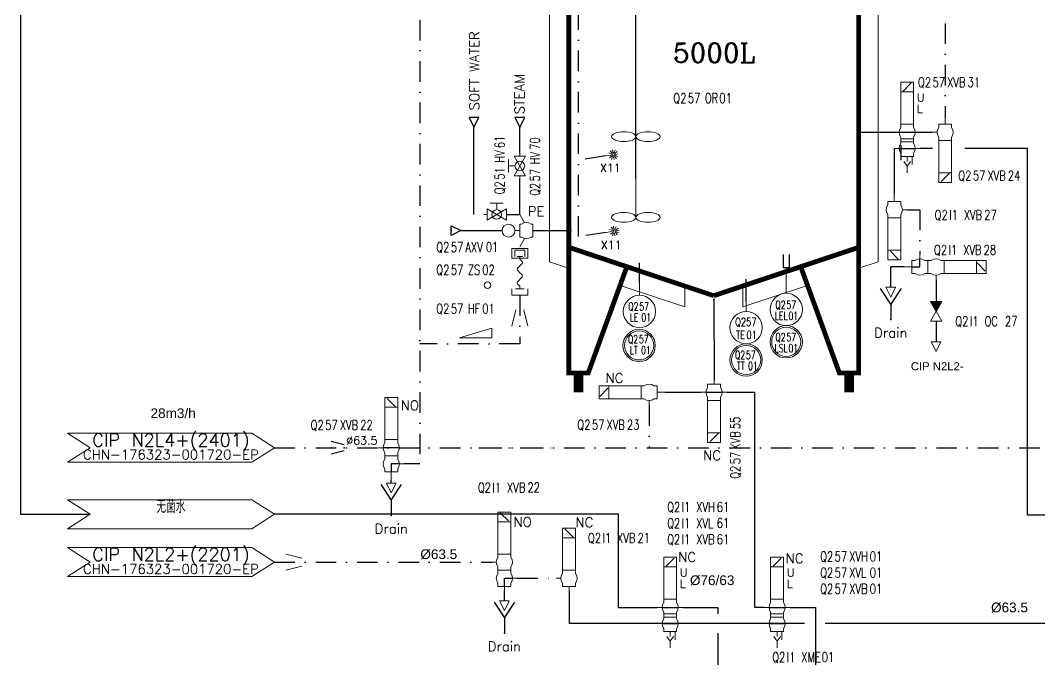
# Model space of a CAD drawing. Header units: inches. Extents: x 14542 to 16164, y 23460 to 24887.
# Drawn here: x 14541.6 to 14856.9, y 23710.7 to 23908.4 of the extents above; entities that cross this region are included whole.
import ezdxf
from ezdxf.enums import TextEntityAlignment as Align

# ---------------------------------------------------------------- set-up
doc = ezdxf.new("R2010")
doc.units = ezdxf.units.IN
doc.header["$MEASUREMENT"] = 0
doc.linetypes.add('ACAD_ISO02W100', pattern=[15, 12, -3])
doc.linetypes.add('DASHDOT2', pattern=[12.7, 6.35, -3.175, 0, -3.175])
for name, color, linetype, lineweight in [('17 Pipe CIP', 4, 'DASHDOT2', 50), ('19 Pipe Process', 30, 'Continuous', 30), ('31 Equipment', 7, 'Continuous', 9), ('33 Instruments Labels', 7, 'Continuous', 9)]:
    doc.layers.add(name, color=color, linetype=linetype, lineweight=lineweight)
for name, color, linetype in [('CUVERIE', 7, 'Continuous'), ('DIAMETRE', 7, 'Continuous'), ('MATERIEL-DIVERS', 7, 'Continuous'), ('POMPES-PROCESS', 7, 'Continuous'), ('Process water', 5, 'Continuous'), ('REPERES', 7, 'Continuous'), ('techn-data', 7, 'Continuous'), ('TEXTE', 7, 'Continuous'), ('TEXTES', 7, 'Continuous'), ('TUYAUTERIE-EAU', 5, 'Continuous'), ('TUYAUTERIE-EGOUT', 32, 'Continuous'), ('TUYAUTERIE-GAZ', 3, 'Continuous'), ('TUYAUTERIE-NEP', 4, 'DASHDOT2'), ('TUYAUTERIE-VAPEUR', 6, 'Continuous'), ('TXT_FR', 7, 'Continuous'), ('VANNES', 7, 'Continuous')]:
    doc.layers.add(name, color=color, linetype=linetype)
doc.layers.get('33 Instruments Labels').off()
doc.layers.get('REPERES').off()
doc.styles.add('ROMANC', font='romanc')
doc.styles.add('ROMANS', font='ROMANS.SHX')
doc.styles.get("Standard").update_dxf_attribs({"font": 'arial.ttf'})
doc.styles.add('USER1', font='TXT.SHX', dxfattribs={"bigfont": 'gbcbig.shx'})

# ---------------------------------------------------------------- blocks, each defined once
blk = doc.blocks.new('APV-SIGN-ARW-DWG-1')
at = {"layer": '31 Equipment'}
for p, q in [((-32, 4.49), (25, 4.49)), ((-32, 4.49), (-25, 0)), ((25, 4.49), (32, 0)), ((-25, 0), (-32, -4.49)), ((32, 0), (25, -4.49)), ((-32, -4.49), (25, -4.49))]:
    blk.add_line(p, q, dxfattribs=at)
at = {"layer": '31 Equipment', "style": 'ROMANS', "width": 0.8}
for tag, p in [('TEXT1', (0, 0.37)), ('TEXT2', (0, -3.63))]:
    blk.add_attdef(tag, text='', height=3, dxfattribs=at).set_placement(p, align=Align.CENTER)
blk = doc.blocks.new('APV-TNK-GEN-11')
at = {"layer": '31 Equipment', "color": 7}
for points, const_width in [([(-14.94, 21.58), (-21.58, 3.32), (-24.9, 3.32), (-24.9, 83), (0, 91.3), (24.9, 83), (24.9, 3.32), (21.58, 3.32), (14.94, 21.58)], 0.83), ([(-24.9, 24.9), (0, 16.6)], 0.83), ([(24.9, 24.9), (0, 16.6)], 0.83), ([(-23.24, 3.32), (-23.24, 0)], 1.66), ([(23.24, 3.32), (23.24, 0)], 1.66)]:
    blk.add_lwpolyline(points, dxfattribs=dict(at, const_width=const_width))
at = {"layer": '31 Equipment', "ltscale": 38}
blk.add_point((0, 16), dxfattribs=at)
blk = doc.blocks.new('APV-TNK-INSULAT-12')
at = {"layer": '31 Equipment', "color": 7}
for p, q in [((-24.95, 67), (-28.22, 67)), ((-28.22, 67), (-28.22, 6.51)), ((24.95, 67), (28.22, 67)), ((28.22, 67), (28.22, 6.51)), ((-28.22, 6.51), (-24.95, 5.42)), ((28.22, 6.51), (24.95, 5.42)), ((-15.74, 2.35), (-4.98, -1.24)), ((-4.98, -1.24), (-4.98, 2.26)), ((15.74, 2.35), (4.98, -1.24)), ((4.98, -1.24), (4.98, 2.26))]:
    blk.add_line(p, q, dxfattribs=at)
at = {"layer": '31 Equipment'}
for p, q in [((-24.95, 5.42), (-24.95, 67)), ((24.95, 5.42), (24.95, 67)), ((-15.74, 2.35), (-14.94, 5.58)), ((-14.94, 5.58), (-4.98, 2.26)), ((14.94, 5.58), (4.98, 2.26)), ((15.74, 2.35), (14.94, 5.58))]:
    blk.add_line(p, q, dxfattribs=at)
at = {"layer": '31 Equipment', "ltscale": 38}
blk.add_point((0, 0), dxfattribs=at)
blk = doc.blocks.new('APV-INS-M-L-LE2')
at = {"layer": '31 Equipment', "color": 7}
blk.add_line((5, 0), (13, 0), dxfattribs=at)
at = {"layer": '31 Equipment', "lineweight": 25}
blk.add_lwpolyline([(17, 1), (13, 1), (13, 0), (13, -1), (17, -1)], dxfattribs=at)
at = {"layer": '31 Equipment', "color": 7}
blk.add_circle((0, 0), 5, dxfattribs=at)
blk = doc.blocks.new('APV-INS-F-L-LS')
at = {"layer": '31 Equipment'}
for radius in [5, 4.5]:
    blk.add_circle((0, 0), radius, dxfattribs=at)
blk = doc.blocks.new('APV-INS-M-L-TE')
at = {"layer": '31 Equipment', "color": 7}
blk.add_line((0, -5), (0, -10), dxfattribs=at)
blk.add_circle((0, 0), 5, dxfattribs=at)
blk = doc.blocks.new('APV-INS-F-L-TT')
at = {"layer": '31 Equipment'}
for radius in [5, 4.5]:
    blk.add_circle((0, 0), radius, dxfattribs=at)
blk = doc.blocks.new('APV-TNK-ACC-AGIT-1')
at = {"layer": '31 Equipment'}
blk.add_line((0, 0), (0, -8), dxfattribs=at)
for centre in [(-2.5, -8), (2.5, -8)]:
    blk.add_ellipse(centre, major_axis=(-2.5, 0), ratio=0.4, dxfattribs=at)
blk = doc.blocks.new('APV-FTG-CONX-QUICK-1')
at = {"layer": '31 Equipment'}
for p, q in [((-0.5, 2.5), (2.5, 2.5)), ((-0.5, -2.5), (-0.5, 2.5)), ((0, 1.5), (2, 1.5)), ((0, 0.83), (0, -0.83)), ((2, 1.5), (2, -1.5)), ((2.5, 2.5), (2.5, -2.5)), ((2.5, -2.5), (-0.5, -2.5)), ((0, -0.83), (0, -0.83)), ((2, -1.5), (0, -1.5))]:
    blk.add_line(p, q, dxfattribs=at)
blk = doc.blocks.new('APV-FTG-CONX-HOSE-1')
at = {"layer": '31 Equipment'}
for p, q in [((-4.17, 0), (-5, 0)), ((4.17, 0), (5, 0))]:
    blk.add_line(p, q, dxfattribs=at)
for points in [[(-4.17, 0), (-3.63, 0.5), (-3.42, 0.71), (-3.13, 0.79), (-2.83, 0.71), (-2.58, 0.5), (-1.54, -0.5), (-1.33, -0.71), (-1.04, -0.79), (-0.75, -0.71), (-0.5, -0.5), (0, 0)], [(0, 0), (0.54, 0.5), (0.75, 0.71), (1.04, 0.79), (1.33, 0.71), (1.58, 0.5), (2.62, -0.5), (2.83, -0.71), (3.12, -0.79), (3.42, -0.71), (3.67, -0.5), (4.17, 0)]]:
    blk.add_lwpolyline(points, dxfattribs=at)
blk = doc.blocks.new('APV-FTG-CONX-SCREWED-1')
at = {"layer": '31 Equipment'}
for p, q in [((0, 2.5), (2, 2.5)), ((0, 1.33), (0, -1.33)), ((2, 2.5), (2, -2.5)), ((0, -1.33), (0, -1.33)), ((2, -2.5), (0, -2.5))]:
    blk.add_line(p, q, dxfattribs=at)
blk = doc.blocks.new('APV-FCE-GEN-REDCON-1')
at = {"layer": '31 Equipment', "color": 7}
for p, q in [((-2.5, 2.5), (2.5, 1.25)), ((2.5, 1.25), (2.5, 1.25)), ((2.5, -1.25), (-2.5, -2.5))]:
    blk.add_line(p, q, dxfattribs=at)
blk = doc.blocks.new('APV-INS-POS-GEN-1')
at = {"layer": '31 Equipment', "color": 5}
blk.add_circle((0, 0), 1, dxfattribs=at)
blk = doc.blocks.new('APV-INS-M-L-LE1')
at = {"layer": '31 Equipment', "color": 7}
blk.add_line((0, -5), (0, -10), dxfattribs=at)
blk.add_circle((0, 0), 5, dxfattribs=at)
blk = doc.blocks.new('APV-VLV-SAMPL-PRD20-2')
at = {"layer": '31 Equipment', "ltscale": 38}
for p, q in [((-2.54, 2.44), (-4, 5)), ((-4, 0), (-5.5, 0)), ((-4, 2), (-3.5, 2)), ((-4, 2), (-4, -2)), ((0, 2), (-0.5, 2)), ((0, 2), (0, -2)), ((0, -2), (0, 2)), ((-4, -2), (-3.5, -2)), ((-2.54, -2.44), (-4, -5)), ((0, -2), (-0.5, -2))]:
    blk.add_line(p, q, dxfattribs=at)
at = {"layer": '31 Equipment'}
blk.add_circle((-7.5, 0), 2, dxfattribs=at)
at = {"layer": '31 Equipment', "ltscale": 38}
for start, end in [(53.1301, 126.8699), (233.1301, 306.8699)]:
    blk.add_arc((-2, 0), 2.5, start, end, dxfattribs=at)
blk = doc.blocks.new('FLE23-A')
at = {"color": 7}
for p, q in [((0, 1.5), (-3, 0)), ((-3, 0), (0, -1.5)), ((0, -1.5), (0, 1.5))]:
    blk.add_line(p, q, dxfattribs=at)
at = {"layer": 'MATERIEL-DIVERS', "color": 7, "extrusion": (-1, 0, 0)}
blk.add_point((-3, 0), dxfattribs=at)
at = {"layer": 'MATERIEL-DIVERS', "color": 2}
for p in [(-3, 0), (0, 0)]:
    blk.add_point(p, dxfattribs=at)
at = {"layer": 'MATERIEL-DIVERS', "color": 7, "extrusion": (1, 0, 0)}
blk.add_point((0, 0), dxfattribs=at)
blk = doc.blocks.new('APV-VLVM-BALL-KHV+MF-1')
at = {"layer": '31 Equipment'}
for p, q in [((-2, 3.5), (2, 3.5)), ((0, 1.5), (0, 3.5)), ((-3, 1.734), (-3, -1.734)), ((-3, -1.734), (3, 1.734)), ((3, -1.734), (-3, 1.734)), ((3, 1.734), (3, -1.734))]:
    blk.add_line(p, q, dxfattribs=at)
at = {"layer": '31 Equipment', "ltscale": 38}
for p, q in [((-3, 0), (-4, 0)), ((3, 0), (4, 0))]:
    blk.add_line(p, q, dxfattribs=at)
at = {"layer": '31 Equipment'}
blk.add_circle((0, 0), 1.5, dxfattribs=at)
blk = doc.blocks.new('APV-VLV-SSEAT-SW41-3')
at = {"layer": '31 Equipment', "ltscale": 38}
for p, q in [((1.25, 15.25), (-1.25, 12.75)), ((-2, 2.5), (-2, 1.5)), ((2, 2.5), (2, 1.5)), ((2.5, 0), (4, 0)), ((-2, -2.5), (-2, -1.5)), ((2, -2.5), (-2, -2.5)), ((-2, -2.5), (2, -2.5)), ((0, -2.5), (0, -5)), ((2, -2.5), (2, -1.5))]:
    blk.add_line(p, q, dxfattribs=at)
for points in [[(-2, 12.5), (2, 12.5), (2, 15.5), (-2, 15.5)], [(-2, 2.5), (2, 2.5), (2, 12.5), (-2, 12.5)]]:
    blk.add_lwpolyline(points, close=True, dxfattribs=at)
for start, end in [(143.1301, 216.8699), (323.1301, 36.8699)]:
    blk.add_arc((0, 0), 2.5, start, end, dxfattribs=at)
blk = doc.blocks.new('EGOUT')
at = {"color": 7}
for p, q in [((-3.2, 9.61), (0, 4.81)), ((0, 4.81), (3.2, 9.61)), ((0, 4.81), (0, 0))]:
    blk.add_line(p, q, dxfattribs=at)
at = {"color": 7, "extrusion": (0, -1, 0)}
blk.add_point((0, 0), dxfattribs=at)
at = {"layer": 'POMPES-PROCESS', "style": 'ROMANS'}
blk.add_attdef('EGOUT', text='', height=3, dxfattribs=at).set_placement((0, -4), align=Align.MIDDLE)
blk = doc.blocks.new('APV-SIGN-ARW-FLOW-1')
at = {"layer": '31 Equipment'}
for p, q in [((-1.5, -1.5), (-1.5, 1.5)), ((-1.5, 1.5), (1.5, 0)), ((1.5, 0), (-1.5, -1.5))]:
    blk.add_line(p, q, dxfattribs=at)
blk = doc.blocks.new('APV-VLV-SSEAT-SW43-41')
at = {"layer": '31 Equipment', "ltscale": 38}
for p, q in [((1.25, 20.25), (-1.25, 17.75)), ((-2, 7.5), (-2, 6.5)), ((2, 7.5), (2, 6.5)), ((-2, 2.5), (-2, 3.5)), ((2, 2.5), (2, 3.5)), ((2.5, 5), (4, 5)), ((-2.5, 0), (-4, 0)), ((-2, 2.5), (2, 2.5)), ((-2, 2.5), (-2, 1.5)), ((2, 2.5), (2, 1.5)), ((-2, -1.5), (-2, -2.5)), ((-2, -2.5), (2, -2.5)), ((0, -2.5), (0, -5)), ((2, -1.5), (2, -2.5))]:
    blk.add_line(p, q, dxfattribs=at)
at = {"layer": '31 Equipment', "lineweight": 30}
for p, q in [((0, 0), (-2.5, 0)), ((0, -2.5), (0, 0))]:
    blk.add_line(p, q, dxfattribs=at)
at = {"layer": '31 Equipment', "ltscale": 38}
for points in [[(-2, 17.5), (2, 17.5), (2, 20.5), (-2, 20.5)], [(-2, 7.5), (2, 7.5), (2, 17.5), (-2, 17.5)]]:
    blk.add_lwpolyline(points, close=True, dxfattribs=at)
for centre, start, end in [((0, 5), 143.1301, 216.8699), ((0, 5), 323.1301, 36.8699), ((0, 0), 143.1301, 216.8699), ((0, 0), 323.1301, 36.8699)]:
    blk.add_arc(centre, 2.5, start, end, dxfattribs=at)
blk = doc.blocks.new('APV-FCE-NRV-GEN-1')
at = {"layer": '31 Equipment'}
h = blk.add_hatch(dxfattribs=at)
h.set_pattern_fill('ANSI31', color=256, scale=0.01, style=0)
h.set_pattern_definition([(45, (0, 0), (-0.02245064, 0.02245064), [])])
h.paths.add_polyline_path([(3, 1.75), (3, -1.75), (0, 0)])
at = {"layer": '31 Equipment', "linetype": 'ACAD_ISO02W100', "ltscale": 38}
for p, q in [((-3, 0), (-5, 0)), ((0, 0), (-3, 1.75)), ((-3, 1.75), (-3, -1.75)), ((0, 0), (-3, -1.75)), ((0, 0), (3, 1.75)), ((0, 0), (3, -1.75)), ((3, 1.75), (3, -1.75)), ((3, 0), (5, 0))]:
    blk.add_line(p, q, dxfattribs=at)
blk = doc.blocks.new('APV-SIGN-FLOW-SLOPE-1')
at = {"layer": '31 Equipment'}
blk.add_lwpolyline([(-5, 2), (5, 2), (5, 5), (-5, 2)], dxfattribs=at)
at = {"layer": '31 Equipment', "style": 'ROMANS'}
blk.add_attdef('%', text='', height=2, rotation=16.6992, dxfattribs=at).set_placement((-0.64, 4.87), align=Align.MIDDLE)
blk = doc.blocks.new('APV-TNK-ACC-SPRAYBALL-1')
at = {"layer": '31 Equipment'}
for p, q in [((0, -3.81), (0, 0)), ((-1.19, -5), (-3.05, -5)), ((-1.03, -4.4), (-2.65, -3.47)), ((-1.03, -5.6), (-2.65, -6.53)), ((-0.6, -3.97), (-1.53, -2.35)), ((-0.6, -6.03), (-1.53, -7.65)), ((0, -6.19), (0, -8.05)), ((0.6, -3.97), (1.53, -2.35)), ((0.6, -6.03), (1.53, -7.65)), ((1.03, -4.4), (2.65, -3.47)), ((1.03, -5.6), (2.65, -6.53)), ((1.19, -5), (3.05, -5))]:
    blk.add_line(p, q, dxfattribs=at)
blk.add_circle((0, -5), 0.738, dxfattribs=at)
blk = doc.blocks.new('APV-VLV-SSEAT-SW42-3')
at = {"layer": '31 Equipment', "ltscale": 38}
for p, q in [((1.25, 15.25), (-1.25, 12.75)), ((-2, 2.5), (-2, 1.5)), ((2, 2.5), (2, 1.5)), ((-2, -2.5), (-2, -1.5)), ((2, -2.5), (-2, -2.5)), ((-2, -2.5), (2, -2.5)), ((0, -2.5), (0, -5)), ((2, -2.5), (2, -1.5))]:
    blk.add_line(p, q, dxfattribs=at)
at = {"layer": '31 Equipment'}
for p, q in [((-4, 0), (-2.5, 0)), ((2.5, 0), (4, 0))]:
    blk.add_line(p, q, dxfattribs=at)
at = {"layer": '31 Equipment', "lineweight": 30}
blk.add_line((2.5, 0), (-2.5, 0), dxfattribs=at)
at = {"layer": '31 Equipment', "ltscale": 38}
for points in [[(-2, 12.5), (2, 12.5), (2, 15.5), (-2, 15.5)], [(-2, 2.5), (2, 2.5), (2, 12.5), (-2, 12.5)]]:
    blk.add_lwpolyline(points, close=True, dxfattribs=at)
for start, end in [(143.1301, 216.8699), (323.1301, 36.8699)]:
    blk.add_arc((0, 0), 2.5, start, end, dxfattribs=at)
blk = doc.blocks.new('CR')
at = {"color": 7}
for p, q in [((-2.5, 2.5), (2.5, 1.25)), ((2.5, 1.25), (2.5, 1.25)), ((2.5, -1.25), (-2.5, -2.5))]:
    blk.add_line(p, q, dxfattribs=at)
at = {"color": 7, "extrusion": (-1, 0, 0)}
blk.add_point((-2.5, 0), dxfattribs=at)
at = {"color": 7, "extrusion": (1, 0, 0)}
blk.add_point((2.5, 0), dxfattribs=at)
blk = doc.blocks.new('APV-VLV-SSEAT-SW44-4')
at = {"layer": '31 Equipment', "ltscale": 38}
for p, q in [((1.25, 20.25), (-1.25, 17.75)), ((-2, 7.5), (-2, 6.5)), ((2, 7.5), (2, 6.5)), ((-4, 5), (-2.5, 5)), ((-2, 2.5), (-2, 3.5)), ((2, 2.5), (2, 3.5)), ((-2.5, 0), (-4, 0)), ((-2, 2.5), (2, 2.5)), ((-2, 2.5), (-2, 1.5)), ((2, 2.5), (2, 1.5)), ((-2, -1.5), (-2, -2.5)), ((-2, -2.5), (2, -2.5)), ((0, -2.5), (0, -5)), ((2, -1.5), (2, -2.5))]:
    blk.add_line(p, q, dxfattribs=at)
at = {"layer": '31 Equipment', "lineweight": 30}
for p, q in [((-2.5, 5), (2.5, 5)), ((-2.5, 0), (0, 0)), ((0, 0), (0, -2.5))]:
    blk.add_line(p, q, dxfattribs=at)
at = {"layer": '31 Equipment'}
blk.add_line((2.5, 5), (4, 5), dxfattribs=at)
at = {"layer": '31 Equipment', "ltscale": 38}
for points in [[(-2, 17.5), (2, 17.5), (2, 20.5), (-2, 20.5)], [(-2, 7.5), (2, 7.5), (2, 17.5), (-2, 17.5)]]:
    blk.add_lwpolyline(points, close=True, dxfattribs=at)
for centre, start, end in [((0, 5), 143.1301, 216.8699), ((0, 5), 323.1301, 36.8699), ((0, 0), 143.1301, 216.8699), ((0, 0), 323.1301, 36.8699)]:
    blk.add_arc(centre, 2.5, start, end, dxfattribs=at)
blk = doc.blocks.new('APV-VLV-DSEAT-DA34-3')
at = {"layer": '31 Equipment', "ltscale": 38}
for p, q in [((1.25, 20.25), (-1.25, 17.75)), ((-2, 7.5), (-2, 6.5)), ((2, 7.5), (2, 6.5)), ((-4, 5), (-2.5, 5)), ((-2, 3), (-2, 3.5)), ((2, 3), (2, 3.5)), ((4, 5), (2.5, 5)), ((-2, 2), (-2, 1.5)), ((2, 2), (2, 1.5)), ((-4, 0), (-2.5, 0)), ((-2, -2.5), (-2, -1.5)), ((-2, -2.5), (2, -2.5)), ((0, -2.5), (0, -4)), ((1.5, -2.5), (1.5, -5)), ((2, -2.5), (2, -1.5)), ((2.5, 0), (4, 0)), ((0, -5.5), (-1, -4)), ((1, -4), (0, -5.5)), ((0, -5.5), (0, -7.5))]:
    blk.add_line(p, q, dxfattribs=at)
at = {"layer": '31 Equipment', "lineweight": 30}
for p, q in [((-2.5, 5), (2.5, 5)), ((-2.5, 0), (2.5, 0))]:
    blk.add_line(p, q, dxfattribs=at)
at = {"layer": '31 Equipment', "ltscale": 38}
for points in [[(-2, 17.5), (2, 17.5), (2, 20.5), (-2, 20.5)], [(-2, 7.5), (2, 7.5), (2, 17.5), (-2, 17.5)], [(-2, 3), (2, 3), (2, 2), (-2, 2)]]:
    blk.add_lwpolyline(points, close=True, dxfattribs=at)
for centre, start, end in [((0, 5), 143.1301, 216.8699), ((0, 5), 323.1301, 36.8699), ((0, 0), 143.1301, 216.8699), ((0, 0), 323.1301, 36.8699)]:
    blk.add_arc(centre, 2.5, start, end, dxfattribs=at)
at = {"layer": '31 Equipment', "style": 'ROMANS', "flags": 8}
for tag, p in [('U', (3, 14.5)), ('L', (3, 11))]:
    blk.add_attdef(tag, p, '', height=2.5, dxfattribs=at)
blk = doc.blocks.new('APV-INS-F-L-LT')
at = {"layer": '31 Equipment'}
for radius in [5, 4.5]:
    blk.add_circle((0, 0), radius, dxfattribs=at)
blk = doc.blocks.new('REPNORM')
at = {"layer": 'TEXTES', "style": 'ROMANS', "width": 0.75}
for tag, p in [('ZONE', (-9.75, -1.25)), ('SOUSZONE', (-5.25, -1.25)), ('ELEMENT', (0, -1.25)), ('NUM', (4.5, -1.25))]:
    blk.add_attdef(tag, p, '', height=3, dxfattribs=at)
blk = doc.blocks.new('REPNORM1')
at = {"layer": 'TEXTES', "style": 'ROMANS', "width": 0.75}
for tag, p in [('ZONE', (-9.75, -1.25)), ('SOUSZONE', (-5.25, -1.25)), ('ELEMENT', (-0.75, -1.25)), ('NUM', (5.59, -1.22))]:
    blk.add_attdef(tag, p, '', height=3, dxfattribs=at)
blk = doc.blocks.new('REPINS2')
at = {"layer": 'TEXTES', "style": 'ROMANS', "width": 0.7}
for tag, p in [('ZONE', (-3.35, 0.8)), ('SOUSZONE', (0.05, 0.8)), ('NUM', (0.7, -2.6))]:
    blk.add_attdef(tag, p, '', height=2.5, dxfattribs=at)
blk.add_attdef('ELEMENT', text='', height=2.5, dxfattribs=at).set_placement((-1.56, -2.59), align=Align.CENTER)
blk = doc.blocks.new('REPINS')
at = {"layer": 'TEXTES', "style": 'ROMANS', "width": 0.75}
for tag, p in [('ZONE', (-3.3, 1)), ('SOUSZONE', (0.1, 1)), ('NUM', (0.2, -3))]:
    blk.add_attdef(tag, p, '', height=2.5, dxfattribs=at)
blk.add_attdef('ELEMENT', text='', height=2.5, dxfattribs=at).set_placement((-0.2, -3), align=Align.RIGHT)

msp = doc.modelspace()

# ---------------------------------------------------------------- linework, layer by layer
at = {"layer": '19 Pipe Process'}
for p, q in [((14800.99, 23873.81), (14808.89, 23873.81)), ((14800.99, 23873.81), (14823.63, 23873.81)), ((14813.89, 23869.81), (14813.89, 23865.21)), ((14696.07, 23848.38), (14696.07, 23859.38)), ((14700.07, 23843.38), (14712.07, 23843.38)), ((14756.07, 23822.38), (14756.15, 23797.13)), ((14741.07, 23793.38), (14752.07, 23793.38)), ((14760.07, 23793.38), (14768.78, 23793.38)), ((14711.28, 23731.87), (14711.28, 23721.88)), ((14784.1, 23721.88), (14711.28, 23721.88)), ((15024.84, 23721.88), (14790.54, 23721.88))]:
    msp.add_line(p, q, dxfattribs=at)
for points in [[(14811.89, 23868.81), (14811.89, 23854.85)], [(14823.71, 23868.81), (14819.89, 23868.81)], [(15001.49, 23755.39), (14853.11, 23755.39), (14853.11, 23868.81), (14833.73, 23868.81)], [(14771.66, 23726.88), (14768.78, 23726.88), (14768.78, 23793.38)], [(14779.66, 23726.88), (14787.48, 23726.88), (14787.48, 23664.04), (14769.58, 23664.04)]]:
    msp.add_lwpolyline(points, dxfattribs=at)
at = {"layer": 'CUVERIE'}
for p, q in [((14733.07, 23827.38), (14733.07, 23833.38)), ((14766.07, 23821.38), (14766.07, 23828.38))]:
    msp.add_line(p, q, dxfattribs=at)
at = {"layer": 'MATERIEL-DIVERS'}
msp.add_line((14731.97, 23859.49), (14731.97, 23963.99), dxfattribs=at)
at = {"layer": 'Process water', "ltscale": 2}
for p, q in [((14726.58, 23726.88), (14738.58, 23726.88)), ((14746.58, 23726.88), (14757.29, 23726.88))]:
    msp.add_line(p, q, dxfattribs=at)
at = {"layer": 'Process water'}
for p, q in [((14757.34, 23726.88), (14757.34, 23724.88)), ((14757.34, 23718.88), (14757.34, 23664.04))]:
    msp.add_line(p, q, dxfattribs=at)
at = {"layer": 'TUYAUTERIE-EAU'}
for p, q in [((14681.87, 23867.38), (14681.87, 23875.38)), ((14681.87, 23848.38), (14681.87, 23867.38)), ((14691.93, 23848.38), (14696.07, 23848.38)), ((14726.58, 23755.65), (14620.14, 23755.65)), ((14726.58, 23726.88), (14726.58, 23755.65))]:
    msp.add_line(p, q, dxfattribs=at)
msp.add_lwpolyline([(14541.57, 24085.93), (14541.57, 23755.65), (14563.13, 23755.65)], dxfattribs=at)
at = {"layer": 'TUYAUTERIE-EGOUT'}
for p, q in [((14814.81, 23832.14), (14810.81, 23832.14)), ((14810.81, 23825.86), (14810.81, 23832.14)), ((14656.3, 23765.25), (14656.3, 23766.25)), ((14691.28, 23728.87), (14691.28, 23732.12))]:
    msp.add_line(p, q, dxfattribs=at)
at = {"layer": 'TUYAUTERIE-GAZ'}
msp.add_line((14677.55, 23843.38), (14690.57, 23843.38), dxfattribs=at)
at = {"layer": 'TUYAUTERIE-NEP'}
for p, q in [((14665.17, 23985.38), (14665.17, 23771.25)), ((14714.24, 23841.52), (14714.24, 23975.38)), ((14827.63, 23971.46), (14827.63, 23878.31)), ((14722.52, 23866.47), (14713.95, 23865.14)), ((14815.89, 23849.85), (14819.81, 23849.85)), ((14819.81, 23849.85), (14819.81, 23836.14)), ((14722.8, 23842.85), (14714.24, 23841.52)), ((14824.81, 23828.14), (14824.81, 23809.04)), ((14696.07, 23823.38), (14696.07, 23808.38)), ((14696.07, 23808.38), (14665.17, 23808.38)), ((14736.07, 23789.38), (14736.07, 23776.25)), ((14620.14, 23776.25), (14897.76, 23776.25)), ((14683.38, 23776.25), (14708, 23776.25)), ((14665.17, 23771.25), (14660.3, 23771.25)), ((14620.14, 23740.87), (14687.28, 23740.87)), ((14695.28, 23735.87), (14707.28, 23735.87))]:
    msp.add_line(p, q, dxfattribs=at)
at = {"layer": 'TUYAUTERIE-VAPEUR'}
msp.add_line((14696.07, 23867.38), (14696.07, 23875.38), dxfattribs=at)

# ---------------------------------------------------------------- block references
at = {"layer": '17 Pipe CIP', "xscale": -0.5, "yscale": 0.5, "rotation": 98.82907370450727}
for p in [(14722.52, 23866.47), (14722.8, 23842.85)]:
    msp.add_blockref('APV-TNK-ACC-SPRAYBALL-1', p, dxfattribs=at)
at = {"layer": '31 Equipment', "rotation": 269.9999999999998}
msp.add_blockref('APV-SIGN-ARW-FLOW-1', (14824.81, 23807.54), dxfattribs=at)
at = {"layer": '33 Instruments Labels', "xscale": -1.5, "yscale": 1.5, "zscale": 1.5}
for p in [(14731.97, 23884.46), (14731.97, 23859.49)]:
    msp.add_blockref('APV-TNK-ACC-AGIT-1', p, dxfattribs=at)
at = {"layer": '33 Instruments Labels'}
for name, p, rotation in [('APV-INS-M-L-LE2', (14778.48, 23819.01), 90.00000000000001), ('APV-INS-M-L-LE1', (14733.07, 23818.38), 180), ('APV-INS-M-L-TE', (14766.07, 23813.38), 180), ('APV-INS-F-L-LS', (14778.48, 23809.01), 270)]:
    msp.add_blockref(name, p, dxfattribs=dict(at, rotation=rotation))
for name, p in [('APV-INS-POS-GEN-1', (14686.07, 23826.51)), ('APV-INS-F-L-TT', (14766.07, 23803.38))]:
    msp.add_blockref(name, p, dxfattribs=at)
at = {"layer": 'CUVERIE', "xscale": 1.8, "yscale": 1.8, "zscale": 1.8}
for name, p in [('APV-TNK-GEN-11', (14756.07, 23793.38)), ('APV-TNK-INSULAT-12', (14756.07, 23822.02))]:
    msp.add_blockref(name, p, dxfattribs=at)
at = {"layer": 'MATERIEL-DIVERS'}
for name, p, rotation in [('FLE23-A', (14681.87, 23878.38), 90), ('FLE23-A', (14696.07, 23878.38), 90.00000000000001), ('FLE23-A', (14696.07, 23878.38), 90), ('APV-FTG-CONX-QUICK-1', (14696.07, 23835.38), 90.00000000000001), ('APV-FTG-CONX-HOSE-1', (14696.07, 23830.38), 90.00000000000001), ('APV-FTG-CONX-SCREWED-1', (14696.07, 23825.38), 270), ('APV-FCE-GEN-REDCON-1', (14696.07, 23816.38), 90.00000000000001), ('APV-SIGN-ARW-FLOW-1', (14656.3, 23763.75), 270), ('APV-SIGN-ARW-FLOW-1', (14691.28, 23727.37), 270)]:
    msp.add_blockref(name, p, dxfattribs=dict(at, rotation=rotation))
at = {"layer": 'MATERIEL-DIVERS', "xscale": -1}
for name, p, rotation in [('APV-SIGN-ARW-FLOW-1', (14810.81, 23824.36), 90), ('APV-FCE-NRV-GEN-1', (14824.81, 23818.43), 270), ('APV-FCE-GEN-REDCON-1', (14626.14, 23740.87), 180)]:
    msp.add_blockref(name, p, dxfattribs=dict(at, rotation=rotation))
at = {"layer": 'MATERIEL-DIVERS'}
ref = msp.add_blockref('EGOUT', (14810.81, 23815.86), dxfattribs=dict(at, xscale=-1))
ref.add_attrib('EGOUT', 'Drain', dxfattribs={"layer": 'POMPES-PROCESS', "height": 3, "style": 'ROMANS'}).set_placement((14810.81, 23811.86), align=Align.MIDDLE)
msp.add_blockref('APV-SIGN-FLOW-SLOPE-1', (14682.44, 23808.23), dxfattribs=at)
ref = msp.add_blockref('APV-SIGN-ARW-DWG-1', (14588.13, 23776.25), dxfattribs=at)
ref.add_attrib('TEXT1', 'CIP N2L4+(2401)', dxfattribs={"layer": '31 Equipment', "height": 4, "style": 'USER1'}).set_placement((14588.13, 23776.62), align=Align.CENTER)
ref.add_attrib('TEXT2', 'CHN-176323-001720-EP', dxfattribs={"layer": '31 Equipment', "height": 3, "style": 'USER1'}).set_placement((14588.13, 23772.62), align=Align.CENTER)
at = {"layer": 'MATERIEL-DIVERS', "xscale": 0.8, "yscale": 0.8, "zscale": 0.8}
msp.add_blockref('CR', (14639.71, 23776.25), dxfattribs=at)
at = {"layer": 'MATERIEL-DIVERS'}
for p in [(14656.3, 23755.25), (14691.28, 23718.87)]:
    msp.add_blockref('EGOUT', p, dxfattribs=at).add_auto_attribs({'EGOUT': 'Drain'})
ref = msp.add_blockref('APV-SIGN-ARW-DWG-1', (14588.13, 23755.65), dxfattribs=dict(at, xscale=-1, rotation=180))
ref.add_attrib('TEXT1', '无菌水', dxfattribs={"layer": '31 Equipment', "height": 4, "style": 'USER1'}).set_placement((14588.13, 23756.07), align=Align.CENTER)
ref = msp.add_blockref('APV-SIGN-ARW-DWG-1', (14588.13, 23740.87), dxfattribs=at)
ref.add_attrib('TEXT1', 'CIP N2L2+(2201)', dxfattribs={"layer": '31 Equipment', "height": 4, "style": 'USER1'}).set_placement((14588.13, 23741.24), align=Align.CENTER)
ref.add_attrib('TEXT2', 'CHN-176323-001720-EP', dxfattribs={"layer": '31 Equipment', "height": 3, "style": 'USER1'}).set_placement((14588.13, 23737.24), align=Align.CENTER)
at = {"layer": 'REPERES'}
for name, p, values in [('REPNORM1', (14828.99, 23889.01), {'ZONE': 'Q2', 'SOUSZONE': '57', 'ELEMENT': 'XVB', 'NUM': '31'}), ('REPNORM', (14753.29, 23884.1), {'ZONE': 'Q2', 'SOUSZONE': '57', 'ELEMENT': 'OR', 'NUM': '01'}), ('REPNORM1', (14841.46, 23860.14), {'ZONE': 'Q2', 'SOUSZONE': '57', 'ELEMENT': 'XVB', 'NUM': '24'}), ('REPNORM1', (14834.14, 23847.98), {'ZONE': 'Q2', 'SOUSZONE': 'I1', 'ELEMENT': 'XVB', 'NUM': '27'}), ('REPNORM1', (14679.97, 23838.02), {'ZONE': 'Q2', 'SOUSZONE': '57', 'ELEMENT': 'AXV', 'NUM': '01'}), ('REPNORM1', (14833.95, 23837.14), {'ZONE': 'Q2', 'SOUSZONE': 'I1', 'ELEMENT': 'XVB', 'NUM': '28'}), ('REPNORM', (14679.97, 23831.01), {'ZONE': 'Q2', 'SOUSZONE': '57', 'ELEMENT': 'ZS', 'NUM': '02'}), ('REPNORM', (14679.97, 23819.01), {'ZONE': 'Q2', 'SOUSZONE': '57', 'ELEMENT': 'HF', 'NUM': '01'}), ('REPINS2', (14732.97, 23817.88), {'ZONE': 'Q2', 'SOUSZONE': '57', 'NUM': '01', 'ELEMENT': 'LE'}), ('REPINS2', (14778.47, 23818.38), {'ZONE': 'Q2', 'SOUSZONE': '57', 'NUM': '01', 'ELEMENT': 'LEL'}), ('REPINS', (14765.97, 23812.88), {'ZONE': 'Q2', 'SOUSZONE': '57', 'ELEMENT': 'TE', 'NUM': '01'}), ('REPNORM1', (14840.55, 23815.11), {'ZONE': 'Q2', 'SOUSZONE': 'I1', 'ELEMENT': 'OC', 'NUM': '27'}), ('REPINS2', (14732.88, 23807.74), {'ZONE': 'Q2', 'SOUSZONE': '57', 'NUM': '01', 'ELEMENT': 'LT'}), ('REPINS2', (14778.47, 23808.38), {'ZONE': 'Q2', 'SOUSZONE': '57', 'NUM': '01', 'ELEMENT': 'LSL'}), ('REPINS2', (14765.97, 23802.88), {'ZONE': 'Q2', 'SOUSZONE': '57', 'NUM': '01', 'ELEMENT': 'TT'}), ('REPNORM1', (14641.12, 23782.99), {'ZONE': 'Q2', 'SOUSZONE': '57', 'ELEMENT': 'XVB', 'NUM': '22'}), ('REPNORM1', (14723.62, 23783.09), {'ZONE': 'Q2', 'SOUSZONE': '57', 'ELEMENT': 'XVB', 'NUM': '23'}), ('REPNORM1', (14692.83, 23763.68), {'ZONE': 'Q2', 'SOUSZONE': 'I1', 'ELEMENT': 'XVB', 'NUM': '22'}), ('REPNORM1', (14751.38, 23757.65), {'ZONE': 'Q2', 'SOUSZONE': 'I1', 'ELEMENT': 'XVH', 'NUM': '61'}), ('REPNORM1', (14726.88, 23748.07), {'ZONE': 'Q2', 'SOUSZONE': 'I1', 'ELEMENT': 'XVB', 'NUM': '21'}), ('REPNORM1', (14751.38, 23747.65), {'ZONE': 'Q2', 'SOUSZONE': 'I1', 'ELEMENT': 'XVB', 'NUM': '61'}), ('REPNORM1', (14798.71, 23742.36, 0), {'ZONE': 'Q2', 'SOUSZONE': '57', 'ELEMENT': 'XVH', 'NUM': '01'}), ('REPNORM1', (14798.71, 23732.36, 0), {'ZONE': 'Q2', 'SOUSZONE': '57', 'ELEMENT': 'XVB', 'NUM': '01'}), ('REPNORM1', (14783.87, 23711.23), {'ZONE': 'Q2', 'SOUSZONE': 'I1', 'ELEMENT': 'XME', 'NUM': '01'})]:
    msp.add_blockref(name, p, dxfattribs=at).add_auto_attribs(values)
for name, p, rotation, values in [('REPNORM', (14690.07, 23864.38), 90, {'ZONE': 'Q2', 'SOUSZONE': '51', 'ELEMENT': 'HV', 'NUM': '61'}), ('REPNORM', (14700.97, 23863.88), 90, {'ZONE': 'Q2', 'SOUSZONE': '57', 'ELEMENT': 'HV', 'NUM': '70'}), ('REPNORM1', (14762.97, 23776.38), 90, {'ZONE': 'Q2', 'SOUSZONE': '57', 'ELEMENT': 'XVB', 'NUM': '55'}), ('REPNORM1', (14751.38, 23752.65), 7.601981083063994e-05, {'ZONE': 'Q2', 'SOUSZONE': 'I1', 'ELEMENT': 'XVL', 'NUM': '61'}), ('REPNORM1', (14798.71, 23737.36, 0), 7.601981083063994e-05, {'ZONE': 'Q2', 'SOUSZONE': '57', 'ELEMENT': 'XVL', 'NUM': '01'})]:
    msp.add_blockref(name, p, dxfattribs=dict(at, rotation=rotation)).add_auto_attribs(values)
msp.add_blockref('APV-INS-F-L-LT', (14732.97, 23807.88), dxfattribs=at)
msp.add_blockref('APV-INS-F-L-LT', (14732.97, 23807.88), dxfattribs=at)
at = {"layer": 'TUYAUTERIE-GAZ', "xscale": -1}
msp.add_blockref('FLE23-A', (14674.79, 23843.38), dxfattribs=at)
at = {"layer": 'VANNES'}
for p in [(14815.89, 23868.81), (14742.58, 23721.88), (14775.66, 23721.88)]:
    msp.add_blockref('APV-VLV-DSEAT-DA34-3', p, dxfattribs=at).add_auto_attribs({'U': 'U', 'L': 'L'})
for name, p, rotation in [('APV-VLV-SSEAT-SW41-3', (14827.63, 23873.81), 180), ('APV-VLVM-BALL-KHV+MF-1', (14696.07, 23863.38), 90.00000000000001), ('APV-VLV-SSEAT-SW43-41', (14819.81, 23832.14), 270), ('APV-VLV-SSEAT-SW42-3', (14756.15, 23793.38), 180)]:
    msp.add_blockref(name, p, dxfattribs=dict(at, rotation=rotation))
at = {"layer": 'VANNES', "xscale": -1}
for p, rotation in [((14811.89, 23849.85), 180), ((14736.07, 23793.38), 90)]:
    msp.add_blockref('APV-VLV-SSEAT-SW41-3', p, dxfattribs=dict(at, rotation=rotation))
for name, p in [('APV-VLVM-BALL-KHV+MF-1', (14688.93, 23848.38)), ('APV-VLV-SSEAT-SW44-4', (14656.3, 23771.25)), ('APV-VLV-SSEAT-SW43-41', (14691.28, 23735.87)), ('APV-VLV-SSEAT-SW41-3', (14711.28, 23735.87))]:
    msp.add_blockref(name, p, dxfattribs=at)
at = {"layer": 'VANNES'}
msp.add_blockref('APV-VLV-SAMPL-PRD20-2', (14700.07, 23843.38), dxfattribs=at)

# ---------------------------------------------------------------- texts
at = {"layer": '31 Equipment', "insert": (14825.17, 23801.42), "char_height": 2.5, "attachment_point": 5}
msp.add_mtext_dynamic_manual_height_columns('CIP N2L2-', width=22.0978, gutter_width=1, heights=[0], dxfattribs=at)
at = {"layer": 'DIAMETRE'}
for s, p in [('28m3/h', (14581.84, 23785.42)), ('%%C63.5', (14665.29, 23741.82)), ('%%C76/63', (14748.69, 23733.77)), ('%%C63.5', (14841.83, 23725.36))]:
    msp.add_text(s, height=3, dxfattribs=at).set_placement(p)
at = {"layer": 'techn-data', "style": 'ROMANS'}
for s, p in [('X11', (14724.08, 23862.84)), ('X11', (14724.35, 23838.95)), ('%%C63.5', (14647.2, 23778.47))]:
    msp.add_text(s, height=2.5, dxfattribs=at).set_placement(p, align=Align.MIDDLE_CENTER)
at = {"layer": 'TEXTE', "style": 'ROMANS'}
for s, p in [('SOFT WATER', (14681.99, 23892.8)), ('STEAM', (14695.97, 23885.59))]:
    msp.add_text(s, height=3, rotation=90, dxfattribs=at).set_placement(p, align=Align.MIDDLE)
at = {"layer": 'TEXTES', "style": 'ROMANS'}
for s, p in [('NC', (14722.59, 23796.29)), ('NO', (14659.21, 23787.83)), ('NC', (14752.78, 23772.37)), ('NO', (14694.12, 23751.8)), ('NC', (14713.29, 23751.68)), ('NC', (14745.07, 23740.91)), ('NC', (14778.29, 23740.52))]:
    msp.add_text(s, height=3, dxfattribs=at).set_placement(p)
at = {"layer": 'TXT_FR', "style": 'ROMANS'}
msp.add_text('PE', height=3, dxfattribs=at).set_placement((14701.07, 23849.38), align=Align.MIDDLE)
at = {"layer": 'TXT_FR', "insert": (14756.07, 23898.38), "char_height": 6, "width": 112.5, "attachment_point": 5, "style": 'ROMANC'}
msp.add_mtext('{\\Fromanc|c134;5}000L', dxfattribs=at)

doc.saveas('drawing.dxf')
